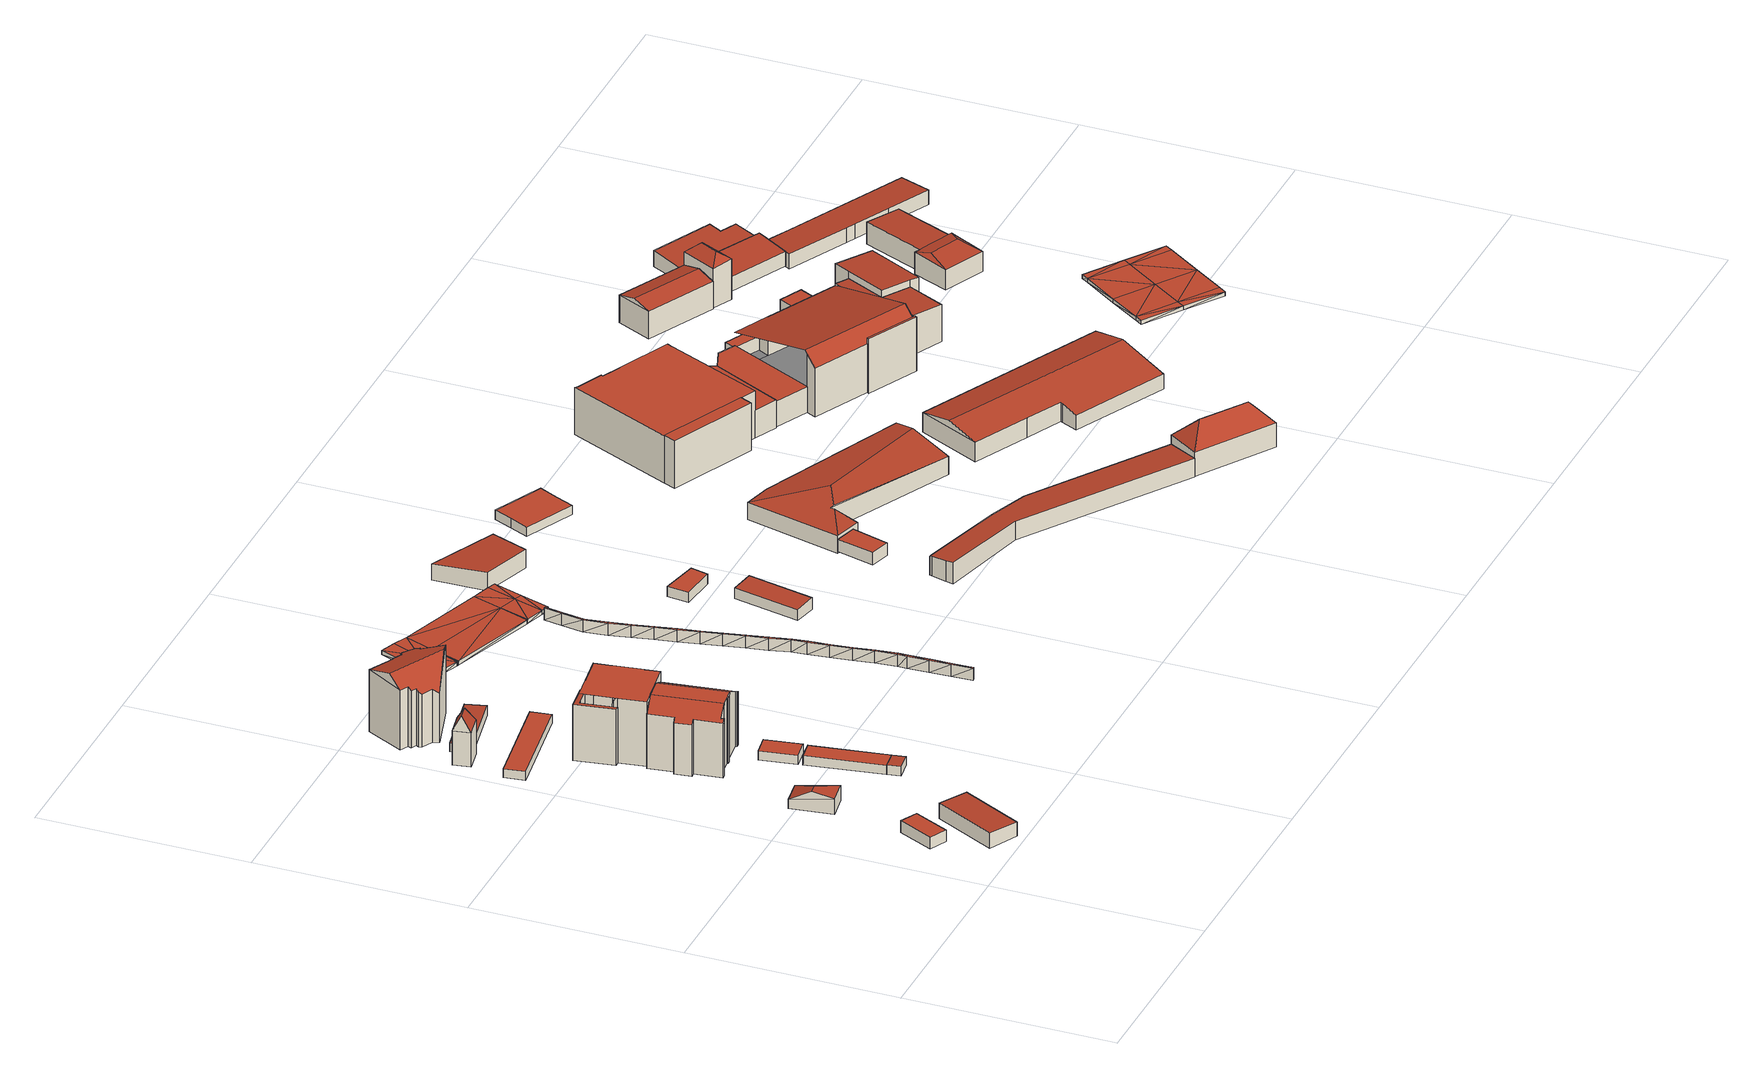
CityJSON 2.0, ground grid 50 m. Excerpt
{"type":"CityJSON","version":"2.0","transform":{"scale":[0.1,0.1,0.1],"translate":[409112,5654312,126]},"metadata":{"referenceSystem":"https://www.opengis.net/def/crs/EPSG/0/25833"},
"CityObjects":{
"building1":{"type":"Building","attributes":{"Dachtyp_tdc":"tdcPolyFlatRoof","Gemeindeschluessel":14612000,"Dachneigung":0,"QualitaetDacherkennung":81,"Geometrietyp2DReferenz":"3000","measuredHeight":2.86,"function":"31001_2000","roofType":"1000"},"geometry":[{"type":"Solid","lod":"2","boundaries":[[[[0,1,2,3]],[[1,4,5,2]],[[4,6,7,5]],[[6,0,3,7]],[[6,4,1,0]],[[3,2,5,7]]]],"semantics":{"surfaces":[{"type":"WallSurface"},{"type":"RoofSurface"},{"type":"GroundSurface"}],"values":[[0,0,0,0,1,2]]}}]},
"building2":{"type":"Building","attributes":{"Dachtyp_tdc":"tdcPolyFlatRoof","Gemeindeschluessel":14612000,"Dachneigung":2.95,"QualitaetDacherkennung":87,"Geometrietyp2DReferenz":"3000","measuredHeight":3.83,"function":"31001_2000","roofType":"2100"},"geometry":[{"type":"Solid","lod":"2","boundaries":[[[[8,9,10,11]],[[9,12,13,10]],[[12,14,15,13]],[[14,8,11,15]],[[14,12,9,8]],[[11,10,13,15]]]],"semantics":{"surfaces":[{"type":"WallSurface"},{"type":"RoofSurface"},{"type":"GroundSurface"}],"values":[[0,0,0,0,1,2]]}}]},
"building3":{"type":"Building","attributes":{"Dachtyp_tdc":"tdcHipAndGableRoof","Gemeindeschluessel":14612000,"Dachneigung":27.85,"QualitaetDacherkennung":5,"Geometrietyp2DReferenz":"3000","measuredHeight":5.01,"function":"31001_9998","roofType":"5000"},"geometry":[{"type":"Solid","lod":"2","boundaries":[[[[16,17,18,19]],[[17,20,21,18]],[[20,22,23,21]],[[22,16,19,23]],[[20,17,24]],[[16,22,25]],[[17,16,25,24]],[[22,20,24,25]],[[19,18,21,23]]]],"semantics":{"surfaces":[{"type":"WallSurface"},{"type":"RoofSurface"},{"type":"GroundSurface"}],"values":[[0,0,0,0,1,0,1,1,2]]}}]},
"building4":{"type":"Building","attributes":{"Dachtyp_tdc":"tdcPolyFlatRoof","Gemeindeschluessel":14612000,"Dachneigung":3.32,"QualitaetDacherkennung":66,"Geometrietyp2DReferenz":"3000","measuredHeight":2.38,"function":"31001_2463","roofType":"2100"},"geometry":[{"type":"Solid","lod":"2","boundaries":[[[[26,27,28,29]],[[27,30,31,28]],[[30,32,33,31]],[[32,26,29,33]],[[32,30,27,26]],[[29,28,31,33]]]],"semantics":{"surfaces":[{"type":"WallSurface"},{"type":"RoofSurface"},{"type":"GroundSurface"}],"values":[[0,0,0,0,1,2]]}}]},
"building5":{"type":"Building","attributes":{"Dachtyp_tdc":"tdcPolyFlatRoof","Gemeindeschluessel":14612000,"Dachneigung":0,"QualitaetDacherkennung":68,"Geometrietyp2DReferenz":"3000","measuredHeight":2.27,"function":"31001_9998","roofType":"1000"},"geometry":[{"type":"Solid","lod":"2","boundaries":[[[[34,35,36,37]],[[35,38,39,36]],[[38,40,41,39]],[[40,34,37,41]],[[40,38,35,34]],[[37,36,39,41]]]],"semantics":{"surfaces":[{"type":"WallSurface"},{"type":"RoofSurface"},{"type":"GroundSurface"}],"values":[[0,0,0,0,1,2]]}}]},
"building6":{"type":"Building","attributes":{"Dachtyp_tdc":"tdcPolyFlatRoof","Gemeindeschluessel":14612000,"Dachneigung":2.58,"QualitaetDacherkennung":91,"Geometrietyp2DReferenz":"3000","measuredHeight":2.35,"function":"31001_2463","roofType":"2100"},"geometry":[{"type":"Solid","lod":"2","boundaries":[[[[42,43,44,45]],[[43,32,33,44]],[[32,46,31,33]],[[46,42,45,31]],[[46,32,43,42]],[[45,44,33,31]]]],"semantics":{"surfaces":[{"type":"WallSurface"},{"type":"RoofSurface"},{"type":"GroundSurface"}],"values":[[0,0,0,0,1,2]]}}]},
"building7":{"type":"Building","attributes":{"Dachtyp_tdc":"tdcCutGableRoof","Gemeindeschluessel":14612000,"Dachneigung":28.69,"QualitaetDacherkennung":60,"Geometrietyp2DReferenz":"3000","measuredHeight":16.38,"function":"31001_9998","roofType":"9999"},"geometry":[{"type":"Solid","lod":"2","boundaries":[[[[47,48,49,50]],[[48,51,52,49]],[[51,53,54,52]],[[53,55,56,54]],[[57,58,59,60]],[[58,61,62,59]],[[61,63,64,62]],[[63,65,66,64]],[[65,67,68,66]],[[67,69,70,68]],[[69,71,72,70]],[[71,73,74,72]],[[73,75,76,74]],[[75,77,78,76]],[[77,79,80,78]],[[79,81,82,80]],[[81,83,84,82]],[[83,85,86,84]],[[85,87,88,86]],[[87,89,90,88]],[[89,91,92,90]],[[91,93,94,92]],[[93,47,50,94]],[[89,87,85,83,81,79,77,75,73]],[[71,69,67,65,63,61,58,57,55,53,51]],[[73,71,51,48,47,93,91,89]],[[50,49,52,54,56,60,59,62,64,66,68,70,72,74,76,78,80,82,84,86,88,90,92,94]],[[55,57,60,56]]]],"semantics":{"surfaces":[{"type":"WallSurface"},{"type":"RoofSurface"},{"type":"GroundSurface"}],"values":[[0,0,0,0,0,0,0,0,0,0,0,0,0,0,0,0,0,0,0,0,0,0,0,1,1,1,2,0]]}}]},
"building8":{"type":"Building","attributes":{"Gemeindeschluessel":14612000,"Geometrietyp2DReferenz":"3000","function":"31001_9998","roofType":"9999"},"children":["building8-1","building8-2","building8-3"]},
"building8-1":{"type":"BuildingPart","attributes":{"Dachtyp_tdc":"tdcPolyFlatRoof","Dachneigung":0,"QualitaetDacherkennung":58,"Geometrietyp2DReferenz":"3000","measuredHeight":16.21,"roofType":"1000"},"parents":["building8"],"geometry":[{"type":"MultiSurface","lod":"2","boundaries":[[[95,96,97,98,99]],[[96,100,101,97]],[[100,102,101]],[[103,104,105,106,107]],[[104,108,109,105]],[[108,110,111,109]],[[110,112,113,114,111]],[[110,108,104,103,100,96,95,115,112]],[[114,116,98,97,101,117,106,105,109,111]]],"semantics":{"surfaces":[{"type":"WallSurface"},{"type":"RoofSurface"},{"type":"GroundSurface"}],"values":[0,0,0,0,0,0,0,1,2]}}]},
"building8-2":{"type":"BuildingPart","attributes":{"Dachtyp_tdc":"tdcGableRoof","Dachneigung":50.39,"QualitaetDacherkennung":6,"Geometrietyp2DReferenz":"3000","measuredHeight":11.84,"roofType":"3100"},"parents":["building8"],"geometry":[{"type":"MultiSurface","lod":"2","boundaries":[[[118,119,120,121]],[[119,122,123,120]],[[122,107,106,123]],[[102,118,121,101]],[[124,107,122,119]],[[119,118,102,124]],[[121,120,123,106,117,101]]],"semantics":{"surfaces":[{"type":"WallSurface"},{"type":"RoofSurface"},{"type":"GroundSurface"}],"values":[0,0,0,0,1,1,2]}}]},
"building8-3":{"type":"BuildingPart","attributes":{"Dachtyp_tdc":"tdcPolyFlatRoof","Dachneigung":3.48,"QualitaetDacherkennung":37,"Geometrietyp2DReferenz":"3000","measuredHeight":14,"roofType":"2100"},"parents":["building8"],"geometry":[{"type":"MultiSurface","lod":"2","boundaries":[[[113,125,126,114]],[[125,127,128,126]],[[127,129,130,128]],[[129,99,98,130]],[[131,99,129,127,125,113]],[[114,126,128,130,98,116]]],"semantics":{"surfaces":[{"type":"WallSurface"},{"type":"RoofSurface"},{"type":"GroundSurface"}],"values":[0,0,0,0,1,2]}}]},
"building9":{"type":"Building","attributes":{"Gemeindeschluessel":14612000,"Geometrietyp2DReferenz":"3000","function":"31001_9998","roofType":"9999"},"children":["building9-1","building9-2"]},
"building9-1":{"type":"BuildingPart","attributes":{"Dachtyp_tdc":"tdcPolyFlatRoof","Dachneigung":2.7,"QualitaetDacherkennung":60,"Geometrietyp2DReferenz":"3000","measuredHeight":2.4,"roofType":"2100"},"parents":["building9"],"geometry":[{"type":"MultiSurface","lod":"2","boundaries":[[[132,133,134,135]],[[133,136,137,134]],[[136,138,139,137]],[[138,140,141,139]],[[138,136,133,132,140]],[[141,135,134,137,139]]],"semantics":{"surfaces":[{"type":"WallSurface"},{"type":"RoofSurface"},{"type":"GroundSurface"}],"values":[0,0,0,0,1,2]}}]},
"building9-2":{"type":"BuildingPart","attributes":{"Dachtyp_tdc":"tdcFreeFormRoof","Dachneigung":62.27,"QualitaetDacherkennung":7,"Geometrietyp2DReferenz":"3000","measuredHeight":12.54,"roofType":"5000"},"parents":["building9"],"geometry":[{"type":"MultiSurface","lod":"2","boundaries":[[[142,143,132,135,144]],[[145,146,147,148]],[[146,142,144,147]],[[149,150,151,141,140]],[[150,145,148,151]],[[143,152,146,153,154]],[[153,145,150,154]],[[154,150,149,143]],[[142,152,143]],[[146,152,142]],[[145,153,146]],[[148,147,144,135,141,151]]],"semantics":{"surfaces":[{"type":"WallSurface"},{"type":"RoofSurface"},{"type":"GroundSurface"}],"values":[0,0,0,0,0,1,1,1,0,0,0,2]}}]},
"building10":{"type":"Building","attributes":{"Dachtyp_tdc":"tdcPolyFlatRoof","Gemeindeschluessel":14612000,"Dachneigung":0,"QualitaetDacherkennung":88,"Geometrietyp2DReferenz":"3000","measuredHeight":2.25,"function":"31001_2463","roofType":"1000"},"geometry":[{"type":"Solid","lod":"2","boundaries":[[[[155,156,157,158]],[[156,159,160,157]],[[159,161,162,160]],[[161,155,158,162]],[[161,159,156,155]],[[158,157,160,162]]]],"semantics":{"surfaces":[{"type":"WallSurface"},{"type":"RoofSurface"},{"type":"GroundSurface"}],"values":[[0,0,0,0,1,2]]}}]},
"building11":{"type":"Building","attributes":{"Dachtyp_tdc":"tdcFreeFormRoof","Gemeindeschluessel":14612000,"Dachneigung":17.16,"QualitaetDacherkennung":25,"Geometrietyp2DReferenz":"3000","measuredHeight":17.63,"function":"31001_9998","roofType":"5000"},"geometry":[{"type":"Solid","lod":"2","boundaries":[[[[163,164,165,166]],[[164,167,168,165]],[[167,169,170,168]],[[169,171,172,170]],[[171,173,174,172]],[[173,175,176,174]],[[175,177,178,176]],[[177,179,180,178]],[[179,181,182,180]],[[181,183,184,182]],[[183,185,186,184]],[[185,187,188,186]],[[187,189,190,188]],[[189,191,192,190]],[[191,193,194,192]],[[193,195,196,194]],[[195,197,198,196]],[[197,163,166,198]],[[185,183,181,179,177,175,173,171,169,199,200,187]],[[191,189,200,199,167,164,163,197,195,193]],[[189,187,200]],[[169,167,199]],[[166,165,168,170,172,174,176,178,180,182,184,186,188,190,192,194,196,198]]]],"semantics":{"surfaces":[{"type":"WallSurface"},{"type":"RoofSurface"},{"type":"GroundSurface"}],"values":[[0,0,0,0,0,0,0,0,0,0,0,0,0,0,0,0,0,0,1,1,0,0,2]]}}]},
"building12":{"type":"Building","attributes":{"Art":1000,"Stand_DGM":"2016","Stand_Basis-DLM":"2021","Gemeindeschluessel":"14612000","ObjektHoehe":3,"Stand_Laserscan":"2016","BodenHoehe":0,"Stand_3D-Stadtmodell":"2023","Geometrietyp2DReferenz":2000,"AbsoluteHoehe":0,"measuredHeight":3,"function":"51009_1700","roofType":"9999"},"geometry":[{"type":"MultiSurface","lod":"2","boundaries":[[[201,202,203]],[[204,202,201]],[[205,204,201]],[[206,204,205]],[[207,206,205]],[[208,206,207]],[[208,207,209]],[[210,208,209]],[[211,210,209]],[[212,210,211]],[[213,212,211]],[[214,212,213]],[[215,214,213]],[[216,214,215]],[[217,216,215]],[[218,216,217]],[[218,217,219]],[[220,218,219]],[[221,222,219]],[[223,222,221]],[[224,223,221]],[[225,223,224]],[[226,225,224]],[[227,225,226]],[[228,227,226]],[[229,227,228]],[[230,229,228]],[[231,229,230]],[[232,231,230]],[[233,231,232]],[[234,233,232]],[[235,233,234]],[[236,235,234]],[[237,235,236]],[[238,237,236]],[[239,237,238]],[[240,239,241]],[[242,239,240]],[[243,242,240]],[[244,242,243]],[[245,246,201]],[[245,201,203]],[[246,247,205]],[[246,205,201]],[[247,248,207]],[[247,207,205]],[[248,249,209]],[[248,209,207]],[[249,250,211]],[[249,211,209]],[[250,251,213]],[[250,213,211]],[[251,252,215]],[[251,215,213]],[[252,253,217]],[[252,217,215]],[[253,254,219]],[[253,219,217]],[[254,255,221]],[[254,221,219]],[[255,256,224]],[[255,224,221]],[[256,257,226]],[[256,226,224]],[[257,258,228]],[[257,228,226]],[[258,259,230]],[[258,230,228]],[[259,260,232]],[[259,232,230]],[[260,261,234]],[[260,234,232]],[[261,262,236]],[[261,236,234]],[[262,263,238]],[[262,238,236]],[[264,265,240]],[[264,240,241]],[[265,266,243]],[[202,204,267]],[[202,267,268]],[[204,206,269]],[[204,269,267]],[[206,208,270]],[[206,270,269]],[[208,210,271]],[[208,271,270]],[[210,212,272]],[[210,272,271]],[[212,214,273]],[[212,273,272]],[[214,216,274]],[[214,274,273]],[[216,218,275]],[[216,275,274]],[[218,220,276]],[[218,276,275]],[[222,223,277]],[[222,277,278]],[[223,225,279]],[[223,279,277]],[[225,227,280]],[[225,280,279]],[[227,229,281]],[[227,281,280]],[[229,231,282]],[[229,282,281]],[[231,233,283]],[[231,283,282]],[[233,235,284]],[[233,284,283]],[[235,237,285]],[[235,285,284]],[[265,243,240]],[[237,286,285]],[[239,242,287]],[[239,287,286]],[[242,244,288]],[[242,288,287]],[[268,245,203]],[[268,203,202]],[[266,288,244]],[[266,244,243]],[[237,239,286]],[[245,268,246]],[[246,268,267]],[[246,267,247]],[[247,267,269]],[[247,269,248]],[[248,269,270]],[[248,270,249]],[[249,270,271]],[[271,250,249]],[[250,271,272]],[[250,272,251]],[[251,272,273]],[[251,273,252]],[[252,273,274]],[[252,274,253]],[[253,274,275]],[[253,275,254]],[[254,275,276]],[[278,255,254]],[[255,278,277]],[[255,277,256]],[[256,277,279]],[[256,279,257]],[[257,279,280]],[[257,280,258]],[[258,280,281]],[[258,281,259]],[[259,281,282]],[[259,282,260]],[[260,282,283]],[[260,283,261]],[[261,283,284]],[[261,284,262]],[[262,284,285]],[[262,285,263]],[[265,287,266]],[[263,285,286]],[[264,286,265]],[[265,286,287]],[[266,287,288]]],"semantics":{"surfaces":[{"type":"RoofSurface"},{"type":"WallSurface"},{"type":"GroundSurface"}],"values":[0,0,0,0,0,0,0,0,0,0,0,0,0,0,0,0,0,0,0,0,0,0,0,0,0,0,0,0,0,0,0,0,0,0,0,0,0,0,0,0,1,1,1,1,1,1,1,1,1,1,1,1,1,1,1,1,1,1,1,1,1,1,1,1,1,1,1,1,1,1,1,1,1,1,1,1,1,1,1,1,1,1,1,1,1,1,1,1,1,1,1,1,1,1,1,1,1,1,1,1,1,1,1,1,1,1,1,1,1,1,1,1,1,1,1,1,1,1,1,1,1,1,1,1,2,2,2,2,2,2,2,2,2,2,2,2,2,2,2,2,2,2,2,2,2,2,2,2,2,2,2,2,2,2,2,2,2,2,2,2,2,2,2,2]}}]},
"building13":{"type":"Building","attributes":{"Stand_DGM":"2016","Stand_Basis-DLM":"2021","Gemeindeschluessel":"14612000","ObjektHoehe":1,"Stand_Laserscan":"2016","BodenHoehe":127.21,"Stand_3D-Stadtmodell":"2023","Geometrietyp2DReferenz":2000,"AbsoluteHoehe":128.21,"measuredHeight":1,"function":"53001_1800","roofType":"9999"},"geometry":[{"type":"MultiSurface","lod":"2","boundaries":[[[289,290,291]],[[291,290,292]],[[293,294,295]],[[293,295,289]],[[289,295,290]],[[296,297,298]],[[298,297,293]],[[293,297,294]],[[299,300,301]],[[301,300,298]],[[298,300,296]],[[302,299,303]],[[303,299,301]],[[304,289,305]],[[305,289,291]],[[306,293,289]],[[306,289,304]],[[298,293,307]],[[307,293,306]],[[301,298,307]],[[301,307,308]],[[303,301,309]],[[309,301,308]],[[291,292,310]],[[291,310,311]],[[292,290,312]],[[292,312,310]],[[290,295,313]],[[290,313,312]],[[295,294,314]],[[295,314,313]],[[294,297,315]],[[294,315,314]],[[297,296,316]],[[297,316,315]],[[296,300,317]],[[296,317,316]],[[300,299,318]],[[300,318,317]],[[299,302,319]],[[299,319,318]],[[302,303,320]],[[302,320,319]],[[303,309,321]],[[303,321,320]],[[309,308,322]],[[309,322,321]],[[308,307,323]],[[308,323,322]],[[307,306,324]],[[307,324,323]],[[304,305,325]],[[306,326,324]],[[304,325,326]],[[305,291,311]],[[305,311,325]],[[306,304,326]],[[321,327,320]],[[322,327,321]],[[322,323,327]],[[311,312,328]],[[310,312,311]],[[313,314,329]],[[328,313,329]],[[312,313,328]],[[330,315,316]],[[329,315,330]],[[314,315,329]],[[327,317,318]],[[330,317,327]],[[316,317,330]],[[320,318,319]],[[327,318,320]],[[325,328,326]],[[311,328,325]],[[328,329,324]],[[326,328,324]],[[323,329,330]],[[324,329,323]],[[323,330,327]]],"semantics":{"surfaces":[{"type":"RoofSurface"},{"type":"WallSurface"},{"type":"GroundSurface"}],"values":[0,0,0,0,0,0,0,0,0,0,0,0,0,0,0,0,0,0,0,0,0,0,0,1,1,1,1,1,1,1,1,1,1,1,1,1,1,1,1,1,1,1,1,1,1,1,1,1,1,1,1,1,1,1,1,1,1,2,2,2,2,2,2,2,2,2,2,2,2,2,2,2,2,2,2,2,2,2,2,2]}}]},
"building14":{"type":"Building","attributes":{"Dachtyp_tdc":"tdcPolyFlatRoof","Gemeindeschluessel":14612000,"Dachneigung":3.15,"QualitaetDacherkennung":74,"Geometrietyp2DReferenz":"3000","measuredHeight":2.94,"function":"31001_2000","roofType":"2100"},"geometry":[{"type":"Solid","lod":"2","boundaries":[[[[331,332,333,334]],[[332,335,336,333]],[[335,337,338,336]],[[337,331,334,338]],[[337,335,332,331]],[[334,333,336,338]]]],"semantics":{"surfaces":[{"type":"WallSurface"},{"type":"RoofSurface"},{"type":"GroundSurface"}],"values":[[0,0,0,0,1,2]]}}]},
"building15":{"type":"Building","attributes":{"Dachtyp_tdc":"tdcPolyFlatRoof","Gemeindeschluessel":14612000,"Dachneigung":0,"QualitaetDacherkennung":60,"Geometrietyp2DReferenz":"3000","measuredHeight":2.51,"function":"31001_2000","roofType":"1000"},"geometry":[{"type":"Solid","lod":"2","boundaries":[[[[339,340,341,342]],[[340,343,344,341]],[[343,345,346,344]],[[345,339,342,346]],[[345,343,340,339]],[[342,341,344,346]]]],"semantics":{"surfaces":[{"type":"WallSurface"},{"type":"RoofSurface"},{"type":"GroundSurface"}],"values":[[0,0,0,0,1,2]]}}]},
"building16":{"type":"Building","attributes":{"Dachtyp_tdc":"tdcPolyFlatRoof","Gemeindeschluessel":14612000,"Dachneigung":3.34,"QualitaetDacherkennung":85,"Geometrietyp2DReferenz":"3000","measuredHeight":4.62,"function":"31001_2000","roofType":"2100"},"geometry":[{"type":"Solid","lod":"2","boundaries":[[[[347,348,349,350]],[[348,351,352,349]],[[351,353,354,352]],[[353,347,350,354]],[[353,351,348,347]],[[350,349,352,354]]]],"semantics":{"surfaces":[{"type":"WallSurface"},{"type":"RoofSurface"},{"type":"GroundSurface"}],"values":[[0,0,0,0,1,2]]}}]},
"building17":{"type":"Building","attributes":{"Dachtyp_tdc":"tdcPolyFlatRoof","Gemeindeschluessel":14612000,"Dachneigung":0,"QualitaetDacherkennung":68,"Geometrietyp2DReferenz":"3000","measuredHeight":3.04,"function":"31001_2000","roofType":"1000"},"geometry":[{"type":"Solid","lod":"2","boundaries":[[[[355,356,357,358]],[[356,359,360,357]],[[359,361,362,360]],[[361,355,358,362]],[[361,359,356,355]],[[358,357,360,362]]]],"semantics":{"surfaces":[{"type":"WallSurface"},{"type":"RoofSurface"},{"type":"GroundSurface"}],"values":[[0,0,0,0,1,2]]}}]},
"building18":{"type":"Building","attributes":{"Dachtyp_tdc":"tdcPolyFlatRoof","Gemeindeschluessel":14612000,"Dachneigung":0,"QualitaetDacherkennung":85,"Geometrietyp2DReferenz":"3000","measuredHeight":2.25,"function":"31001_2000","roofType":"1000"},"geometry":[{"type":"Solid","lod":"2","boundaries":[[[[363,364,365,366]],[[364,367,368,365]],[[367,369,370,368]],[[369,371,372,370]],[[371,373,374,372]],[[373,363,366,374]],[[373,371,369,367,364,363]],[[366,365,368,370,372,374]]]],"semantics":{"surfaces":[{"type":"WallSurface"},{"type":"RoofSurface"},{"type":"GroundSurface"}],"values":[[0,0,0,0,0,0,1,2]]}}]},
"building19":{"type":"Building","attributes":{"Dachtyp_tdc":"tdcPolyFlatRoof","Gemeindeschluessel":14612000,"Dachneigung":5.27,"QualitaetDacherkennung":59,"Geometrietyp2DReferenz":"3000","measuredHeight":5.25,"function":"31001_2000","roofType":"2100"},"geometry":[{"type":"Solid","lod":"2","boundaries":[[[[375,376,377,378]],[[376,379,380,377]],[[379,381,382,380]],[[381,383,384,382]],[[383,385,386,384]],[[385,387,388,386]],[[387,389,390,388]],[[389,391,392,390]],[[391,393,394,392]],[[393,375,378,394]],[[393,391,389,387,385,383,381,379,376,375]],[[378,377,380,382,384,386,388,390,392,394]]]],"semantics":{"surfaces":[{"type":"WallSurface"},{"type":"RoofSurface"},{"type":"GroundSurface"}],"values":[[0,0,0,0,0,0,0,0,0,0,1,2]]}}]},
"building20":{"type":"Building","attributes":{"Dachtyp_tdc":"tdcFreeFormRoof","Gemeindeschluessel":14612000,"Dachneigung":10.14,"QualitaetDacherkennung":39,"Geometrietyp2DReferenz":"3000","measuredHeight":6.51,"function":"31001_2000","roofType":"5000"},"geometry":[{"type":"Solid","lod":"2","boundaries":[[[[395,396,397,398]],[[396,399,400,397]],[[399,401,402,400]],[[401,403,404,402]],[[403,405,406,404]],[[405,407,408,406]],[[407,395,398,408]],[[409,399,410,411,405,403]],[[401,409,403]],[[396,412,411,410]],[[411,412,395,407,405]],[[401,399,409]],[[396,395,412]],[[399,396,410]],[[398,397,400,402,404,406,408]]]],"semantics":{"surfaces":[{"type":"WallSurface"},{"type":"RoofSurface"},{"type":"GroundSurface"}],"values":[[0,0,0,0,0,0,0,1,1,1,1,0,0,0,2]]}}]},
"building21":{"type":"Building","attributes":{"Gemeindeschluessel":14612000,"Geometrietyp2DReferenz":"3000","function":"31001_2000","roofType":"9999"},"children":["building21-1","building21-2","building21-3","building21-4"]},
"building21-1":{"type":"BuildingPart","attributes":{"Dachtyp_tdc":"tdcPolyFlatRoof","Dachneigung":0,"QualitaetDacherkennung":90,"Geometrietyp2DReferenz":"3000","measuredHeight":6.88,"roofType":"1000"},"parents":["building21"],"geometry":[{"type":"MultiSurface","lod":"2","boundaries":[[[413,414,415,416]],[[414,417,418,415]],[[417,419,420,418]],[[419,417,414,413]],[[416,415,418,420]]],"semantics":{"surfaces":[{"type":"WallSurface"},{"type":"RoofSurface"},{"type":"GroundSurface"}],"values":[0,0,0,1,2]}}]},
"building21-2":{"type":"BuildingPart","attributes":{"Dachtyp_tdc":"tdcPolyFlatRoof","Dachneigung":0,"QualitaetDacherkennung":73,"Geometrietyp2DReferenz":"3000","measuredHeight":11.82,"roofType":"1000"},"parents":["building21"],"geometry":[{"type":"MultiSurface","lod":"2","boundaries":[[[421,422,413,416,423,424]],[[425,426,427,420,419]],[[428,429,430,431]],[[429,432,433,430]],[[432,434,435,433]],[[436,437,438,439,440]],[[434,436,440,435]],[[437,436,434,432,429,428,426,425,422,421]],[[423,416,420,427,431,430,433,435,440,439]]],"semantics":{"surfaces":[{"type":"WallSurface"},{"type":"RoofSurface"},{"type":"GroundSurface"}],"values":[0,0,0,0,0,0,0,1,2]}}]},
"building21-3":{"type":"BuildingPart","attributes":{"Dachtyp_tdc":"tdcPolyFlatRoof","Dachneigung":0,"QualitaetDacherkennung":0,"Geometrietyp2DReferenz":"3000","measuredHeight":3.27,"roofType":"9999"},"parents":["building21"],"geometry":[{"type":"MultiSurface","lod":"2","boundaries":[[[424,441,442,443,438]],[[438,443,444,439]],[[443,442,445,444]],[[442,441,446,445]],[[441,424,423,446]],[[439,444,445,446,423]],[[439,423,424,438]]],"semantics":{"surfaces":[{"type":"RoofSurface"},{"type":"WallSurface"},{"type":"GroundSurface"},{"type":"ClosureSurface","isClosure":"1","QuelleClosure":"LoD1Solid"}],"values":[0,1,1,1,1,2,3]}}]},
"building21-4":{"type":"BuildingPart","attributes":{"Dachtyp_tdc":"tdcPolyFlatRoof","Dachneigung":0,"QualitaetDacherkennung":58,"Geometrietyp2DReferenz":"3000","measuredHeight":11.88,"roofType":"1000"},"parents":["building21"],"geometry":[{"type":"MultiSurface","lod":"2","boundaries":[[[447,448,449,427,426]],[[448,450,451,449]],[[450,452,428,431,451]],[[452,450,448,447]],[[427,449,451,431]]],"semantics":{"surfaces":[{"type":"WallSurface"},{"type":"RoofSurface"},{"type":"GroundSurface"}],"values":[0,0,0,1,2]}}]},
"building22":{"type":"Building","attributes":{"Dachtyp_tdc":"tdcFreeFormRoof","Gemeindeschluessel":14612000,"Dachneigung":46.29,"QualitaetDacherkennung":3,"Geometrietyp2DReferenz":"3000","measuredHeight":10.58,"function":"31001_2000","roofType":"5000"},"geometry":[{"type":"Solid","lod":"2","boundaries":[[[[453,454,455,456]],[[454,457,458,455]],[[457,459,460,458]],[[459,453,456,460]],[[461,459,457]],[[462,461,457,454]],[[462,454,453]],[[461,462,453,459]],[[456,455,458,460]]]],"semantics":{"surfaces":[{"type":"WallSurface"},{"type":"RoofSurface"},{"type":"GroundSurface"}],"values":[[0,0,0,0,1,1,1,1,2]]}}]},
"building23":{"type":"Building","attributes":{"Dachtyp_tdc":"tdcFreeFormRoof","Gemeindeschluessel":14612000,"Dachneigung":12.42,"QualitaetDacherkennung":89,"Geometrietyp2DReferenz":"3000","measuredHeight":6.61,"function":"31001_2000","roofType":"5000"},"geometry":[{"type":"Solid","lod":"2","boundaries":[[[[463,464,465,466]],[[464,467,468,465]],[[467,469,470,468]],[[469,471,472,470]],[[471,473,474,472]],[[473,475,476,474]],[[475,477,478,476]],[[477,463,466,478]],[[479,471,469,480]],[[463,477,475,473,479,480,467,464]],[[469,467,480]],[[473,471,479]],[[466,465,468,470,472,474,476,478]]]],"semantics":{"surfaces":[{"type":"WallSurface"},{"type":"RoofSurface"},{"type":"GroundSurface"}],"values":[[0,0,0,0,0,0,0,0,1,1,0,0,2]]}}]},
"building24":{"type":"Building","attributes":{"Gemeindeschluessel":14612000,"Geometrietyp2DReferenz":"3000","function":"31001_2000","roofType":"9999"},"children":["building24-1","building24-2","building24-3","building24-4","building24-5","building24-6"]},
"building24-1":{"type":"BuildingPart","attributes":{"Dachtyp_tdc":"tdcGableRoof","Dachneigung":14.07,"QualitaetDacherkennung":12,"Geometrietyp2DReferenz":"3000","measuredHeight":15.3,"roofType":"3100"},"parents":["building24"],"geometry":[{"type":"MultiSurface","lod":"2","boundaries":[[[481,482,483,484,485]],[[486,487,488]],[[486,489,490,487]],[[491,492,493,494,495]],[[492,496,497,493]],[[498,481,485,499]],[[492,491,500,489,486,501,502]],[[502,482,481,498,496,492]],[[485,484,503,504,487,490,494,493,497,499]]],"semantics":{"surfaces":[{"type":"WallSurface"},{"type":"RoofSurface"},{"type":"GroundSurface"}],"values":[0,0,0,0,0,0,1,1,2]}}]},
"building24-2":{"type":"BuildingPart","attributes":{"Dachtyp_tdc":"tdcPolyFlatRoof","Dachneigung":0,"QualitaetDacherkennung":25,"Geometrietyp2DReferenz":"3000","measuredHeight":13.63,"roofType":"1000"},"parents":["building24"],"geometry":[{"type":"MultiSurface","lod":"2","boundaries":[[[505,506,507,497,496]],[[506,508,509,507]],[[508,510,498,499,509]],[[510,508,506,505]],[[497,507,509,499]]],"semantics":{"surfaces":[{"type":"WallSurface"},{"type":"RoofSurface"},{"type":"GroundSurface"}],"values":[0,0,0,1,2]}}]},
"building24-3":{"type":"BuildingPart","attributes":{"Dachtyp_tdc":"tdcPolyFlatRoof","Dachneigung":0,"QualitaetDacherkennung":64,"Geometrietyp2DReferenz":"3000","measuredHeight":5.94,"roofType":"1000"},"parents":["building24"],"geometry":[{"type":"MultiSurface","lod":"2","boundaries":[[[511,512,513,514]],[[512,515,516,513]],[[515,488,487,516]],[[488,515,512,511,517]],[[514,513,516,487,504]]],"semantics":{"surfaces":[{"type":"WallSurface"},{"type":"RoofSurface"},{"type":"GroundSurface"}],"values":[0,0,0,1,2]}}]},
"building24-4":{"type":"BuildingPart","attributes":{"Dachtyp_tdc":"tdcPolyFlatRoof","Dachneigung":0,"QualitaetDacherkennung":76,"Geometrietyp2DReferenz":"3000","measuredHeight":6.44,"roofType":"1000"},"parents":["building24"],"geometry":[{"type":"MultiSurface","lod":"2","boundaries":[[[518,519,520,521]],[[519,522,523,520]],[[522,524,514,523]],[[524,511,514]],[[483,518,521,484]],[[483,525,526,524,522,519,518]],[[521,520,523,514,504,503,484]]],"semantics":{"surfaces":[{"type":"WallSurface"},{"type":"RoofSurface"},{"type":"GroundSurface"}],"values":[0,0,0,0,0,1,2]}}]},
"building24-5":{"type":"BuildingPart","attributes":{"Dachtyp_tdc":"tdcPolyFlatRoof","Dachneigung":4.02,"QualitaetDacherkennung":64,"Geometrietyp2DReferenz":"3000","measuredHeight":10.21,"roofType":"2100"},"parents":["building24"],"geometry":[{"type":"MultiSurface","lod":"2","boundaries":[[[495,494,527,528]],[[529,530,531,490,489]],[[530,532,533,531]],[[530,529,500,495,528,532]],[[533,527,494,490,531]]],"semantics":{"surfaces":[{"type":"WallSurface"},{"type":"RoofSurface"},{"type":"GroundSurface"}],"values":[0,0,0,1,2]}}]},
"building24-6":{"type":"BuildingPart","attributes":{"Dachtyp_tdc":"tdcPolyFlatRoof","Dachneigung":4.99,"QualitaetDacherkennung":78,"Geometrietyp2DReferenz":"3000","measuredHeight":9.92,"roofType":"2100"},"parents":["building24"],"geometry":[{"type":"MultiSurface","lod":"2","boundaries":[[[532,534,535,533]],[[534,536,537,535]],[[536,528,527,537]],[[528,536,534,532]],[[533,535,537,527]]],"semantics":{"surfaces":[{"type":"WallSurface"},{"type":"RoofSurface"},{"type":"GroundSurface"}],"values":[0,0,0,1,2]}}]},
"building25":{"type":"Building","attributes":{"Dachtyp_tdc":"tdcPolyFlatRoof","Gemeindeschluessel":14612000,"Dachneigung":0,"QualitaetDacherkennung":76,"Geometrietyp2DReferenz":"3000","measuredHeight":5.41,"function":"31001_2000","roofType":"1000"},"geometry":[{"type":"Solid","lod":"2","boundaries":[[[[488,515,538,539]],[[515,540,541,538]],[[540,542,543,541]],[[542,544,545,543]],[[544,546,547,545]],[[546,548,549,547]],[[548,550,551,549]],[[550,552,553,551]],[[552,488,539,553]],[[552,550,548,546,544,542,540,515,488]],[[539,538,541,543,545,547,549,551,553]]]],"semantics":{"surfaces":[{"type":"WallSurface"},{"type":"RoofSurface"},{"type":"GroundSurface"}],"values":[[0,0,0,0,0,0,0,0,0,1,2]]}}]},
"building26":{"type":"Building","attributes":{"Dachtyp_tdc":"tdcGableRoof","Gemeindeschluessel":14612000,"Dachneigung":14.11,"QualitaetDacherkennung":89,"Geometrietyp2DReferenz":"3000","measuredHeight":8.07,"function":"31001_9998","roofType":"3100"},"geometry":[{"type":"Solid","lod":"2","boundaries":[[[[554,555,556,557]],[[555,558,559,556]],[[558,560,561,559]],[[560,554,557,561]],[[558,555,562]],[[554,560,563]],[[555,554,563,562]],[[560,558,562,563]],[[557,556,559,561]]]],"semantics":{"surfaces":[{"type":"WallSurface"},{"type":"RoofSurface"},{"type":"GroundSurface"}],"values":[[0,0,0,0,0,0,1,1,2]]}}]},
"building27":{"type":"Building","attributes":{"Dachtyp_tdc":"tdcPolyFlatRoof","Gemeindeschluessel":14612000,"Dachneigung":5.44,"QualitaetDacherkennung":87,"Geometrietyp2DReferenz":"3000","measuredHeight":11.25,"function":"31001_2000","roofType":"2100"},"geometry":[{"type":"Solid","lod":"2","boundaries":[[[[564,565,566,567]],[[565,568,569,566]],[[568,570,571,569]],[[570,572,573,571]],[[572,574,575,573]],[[574,564,567,575]],[[574,572,570,568,565,564]],[[567,566,569,571,573,575]]]],"semantics":{"surfaces":[{"type":"WallSurface"},{"type":"RoofSurface"},{"type":"GroundSurface"}],"values":[[0,0,0,0,0,0,1,2]]}}]},
"building28":{"type":"Building","attributes":{"Gemeindeschluessel":14612000,"Dachtyp_tdc":"tdcFreeFormRoof","Dachneigung":37.09,"QualitaetDacherkennung":81,"Geometrietyp2DReferenz":"3000","measuredHeight":11.97,"function":"31001_9998","roofType":"5000"},"geometry":[{"type":"Solid","lod":"2","boundaries":[[[[576,577,578,579]],[[577,580,581,578]],[[580,582,583,581]],[[582,584,585,583]],[[584,576,579,585]],[[580,577,586]],[[584,587,576]],[[587,586,577,576]],[[582,580,586,587,584]],[[579,578,581,583,585]]]],"semantics":{"surfaces":[{"type":"WallSurface"},{"type":"RoofSurface"},{"type":"GroundSurface"}],"values":[[0,0,0,0,0,1,1,1,1,2]]}}]},
"building29":{"type":"Building","attributes":{"Stand_DGM":"2016","Stand_Basis-DLM":"2021","Gemeindeschluessel":"14612000","ObjektHoehe":1,"Stand_Laserscan":"2016","BodenHoehe":129.19,"Stand_3D-Stadtmodell":"2023","Geometrietyp2DReferenz":2000,"AbsoluteHoehe":130.19,"measuredHeight":1,"function":"53001_1800","roofType":"9999"},"geometry":[{"type":"MultiSurface","lod":"2","boundaries":[[[588,589,590]],[[590,589,591]],[[590,591,592]],[[590,592,593]],[[593,592,594]],[[594,592,595]],[[594,595,596]],[[594,596,597]],[[589,598,591]],[[591,598,599]],[[591,599,600]],[[591,600,592]],[[592,600,595]],[[595,600,601]],[[595,601,602]],[[595,602,596]],[[589,588,603]],[[589,603,604]],[[588,590,605]],[[588,605,603]],[[590,593,606]],[[590,606,605]],[[593,594,607]],[[593,607,606]],[[594,597,608]],[[594,608,607]],[[597,596,609]],[[597,609,608]],[[596,602,610]],[[596,610,609]],[[602,601,611]],[[602,611,610]],[[601,600,612]],[[601,612,611]],[[600,599,613]],[[600,613,612]],[[599,598,614]],[[599,614,613]],[[598,589,604]],[[598,604,614]],[[611,612,615]],[[610,611,615]],[[609,610,615]],[[605,604,603]],[[616,604,605]],[[617,616,605]],[[606,617,605]],[[607,617,606]],[[615,617,607]],[[609,615,607]],[[608,609,607]],[[616,614,604]],[[613,614,616]],[[612,613,616]],[[617,612,616]],[[615,612,617]]],"semantics":{"surfaces":[{"type":"RoofSurface"},{"type":"WallSurface"},{"type":"GroundSurface"}],"values":[0,0,0,0,0,0,0,0,0,0,0,0,0,0,0,0,1,1,1,1,1,1,1,1,1,1,1,1,1,1,1,1,1,1,1,1,1,1,1,1,2,2,2,2,2,2,2,2,2,2,2,2,2,2,2,2]}}]},
"building30":{"type":"Building","attributes":{"Gemeindeschluessel":14612000,"Dachtyp_tdc":"tdcPolyFlatRoof","Dachneigung":5.3,"QualitaetDacherkennung":85,"Geometrietyp2DReferenz":"3000","measuredHeight":4.53,"function":"31001_2000","roofType":"2100"},"geometry":[{"type":"Solid","lod":"2","boundaries":[[[[618,619,620,621]],[[619,622,623,620]],[[622,624,625,623]],[[624,626,627,625]],[[626,628,629,627]],[[628,618,621,629]],[[628,626,624,622,619,618]],[[621,620,623,625,627,629]]]],"semantics":{"surfaces":[{"type":"WallSurface"},{"type":"RoofSurface"},{"type":"GroundSurface"}],"values":[[0,0,0,0,0,0,1,2]]}}]},
"building31":{"type":"Building","attributes":{"Dachtyp_tdc":"tdcPolyFlatRoof","Gemeindeschluessel":14612000,"Dachneigung":3.92,"QualitaetDacherkennung":80,"Geometrietyp2DReferenz":"3000","measuredHeight":4.05,"function":"31001_2000","roofType":"2100"},"geometry":[{"type":"Solid","lod":"2","boundaries":[[[[630,631,632,633]],[[631,634,635,632]],[[634,636,637,635]],[[636,638,639,637]],[[638,640,641,639]],[[640,642,643,641]],[[642,630,633,643]],[[642,640,638,636,634,631,630]],[[633,632,635,637,639,641,643]]]],"semantics":{"surfaces":[{"type":"WallSurface"},{"type":"RoofSurface"},{"type":"GroundSurface"}],"values":[[0,0,0,0,0,0,0,1,2]]}}]},
"building32":{"type":"Building","attributes":{"Gemeindeschluessel":14612000,"Geometrietyp2DReferenz":"3000","function":"31001_2000","roofType":"9999"},"children":["building32-1","building32-2"]},
"building32-1":{"type":"BuildingPart","attributes":{"Dachtyp_tdc":"tdcPolyFlatRoof","Dachneigung":4.87,"QualitaetDacherkennung":86,"Geometrietyp2DReferenz":"3000","measuredHeight":5.48,"roofType":"2100"},"parents":["building32"],"geometry":[{"type":"MultiSurface","lod":"2","boundaries":[[[644,645,646,647]],[[645,648,649,646]],[[648,650,651,649]],[[648,645,644,650]],[[651,647,646,649]]],"semantics":{"surfaces":[{"type":"WallSurface"},{"type":"RoofSurface"},{"type":"GroundSurface"}],"values":[0,0,0,1,2]}}]},
"building32-2":{"type":"BuildingPart","attributes":{"Dachtyp_tdc":"tdcHipRoof","Dachneigung":11.01,"QualitaetDacherkennung":31,"Geometrietyp2DReferenz":"3000","measuredHeight":6.12,"roofType":"3200"},"parents":["building32"],"geometry":[{"type":"MultiSurface","lod":"2","boundaries":[[[652,653,654,651,650]],[[653,655,656,654]],[[655,657,658,656]],[[657,659,660,658]],[[659,644,647,660]],[[653,652,661]],[[657,655,662]],[[644,659,657,662,661,652]],[[655,653,661,662]],[[651,654,656,658,660,647]]],"semantics":{"surfaces":[{"type":"WallSurface"},{"type":"RoofSurface"},{"type":"GroundSurface"}],"values":[0,0,0,0,0,1,1,1,1,2]}}]},
"building33":{"type":"Building","attributes":{"Gemeindeschluessel":14612000,"Dachtyp_tdc":"tdcPolyFlatRoof","Dachneigung":4.12,"QualitaetDacherkennung":55,"Geometrietyp2DReferenz":"3000","measuredHeight":3.67,"function":"31001_2000","roofType":"2100"},"geometry":[{"type":"Solid","lod":"2","boundaries":[[[[663,664,665,666]],[[664,667,668,665]],[[667,669,670,668]],[[669,671,672,670]],[[671,673,674,672]],[[673,675,676,674]],[[675,677,678,676]],[[677,679,680,678]],[[679,681,682,680]],[[681,663,666,682]],[[681,679,677,675,673,671,669,667,664,663]],[[666,665,668,670,672,674,676,678,680,682]]]],"semantics":{"surfaces":[{"type":"WallSurface"},{"type":"RoofSurface"},{"type":"GroundSurface"}],"values":[[0,0,0,0,0,0,0,0,0,0,1,2]]}}]}
},
"vertices":[
[100,137,56],[59,157,56],[59,157,27],[100,137,27],[100,242,56],[100,242,27],[141,222,56],[141,222,27],
[184,187,66],[253,152,62],[253,152,27],[184,187,27],[178,5,62],[178,5,27],[109,40,66],[109,40,27],
[118,509,39],[176,518,39],[176,518,16],[118,509,16],[191,417,54],[191,417,16],[133,408,54],[133,408,16],[147,461,66],[126,458,66],
[383,344,35],[336,336,38],[336,336,14],[383,344,14],[331,368,38],[331,368,14],[378,375,35],[378,375,14],
[7,1123,39],[249,1159,39],[249,1159,17],[7,1123,17],[256,1110,39],[256,1110,17],[14,1074,39],[14,1074,17],
[301,549,37],[348,557,35],[348,557,14],[301,549,14],[331,368,37],
[249,700,177],[248,703,177],[248,703,13],[249,700,13],[223,699,177],[223,699,13],[197,696,156],[197,696,13],[198,689,156],[198,689,13],[189,688,149],[180,753,149],[180,753,13],[189,688,13],[170,752,141],[170,752,13],[163,792,141],[163,792,13],[173,794,149],[173,794,13],[164,854,149],[164,854,13],[168,855,152],[168,855,13],[198,860,177],[198,860,13],[247,867,177],[247,867,13],[296,875,150],[296,875,13],[314,755,150],[314,755,13],[319,756,147],[319,756,13],[325,714,147],[325,714,13],[326,709,147],[326,709,13],[320,708,151],[320,708,13],[319,713,151],[319,713,13],[272,706,177],[272,706,13],[255,704,177],[255,704,13],[255,701,177],[255,701,13],
[201,1011,177],[274,1022,177],[274,1022,15],[201,1011,15],[201,1011,151],[280,981,177],[280,981,15],[280,981,83],[291,910,177],[290,910,177],[290,910,15],[291,910,15],[291,910,82],[296,875,177],[296,875,15],[168,855,177],[168,855,15],[158,919,177],[158,919,154],[158,919,15],[145,1003,177],[145,1003,15],[284,952,15],
[288,982,83],[292,953,133],[292,953,15],[288,982,15],[298,911,82],[298,911,15],[284,952,133],
[147,918,155],[147,918,15],[132,1012,155],[132,1012,15],[200,1022,151],[200,1022,15],[145,1003,154],
[67,1254,40],[64,1269,39],[64,1269,18],[67,1254,18],[224,1300,40],[224,1300,18],[233,1250,42],[233,1250,18],[73,1220,42],[73,1220,18],
[56,1251,103],[67,1254,103],[56,1251,18],[22,1202,103],[13,1243,103],[13,1243,18],[22,1202,18],[73,1220,103],[75,1212,103],[75,1212,18],[56,1251,105],[18,1223,143],[50,1229,143],
[285,646,36],[333,654,36],[333,654,13],[285,646,13],[348,567,36],[348,567,13],[300,559,36],[300,559,13],
[48,1352,159],[51,1360,166],[51,1360,17],[48,1352,17],[31,1370,166],[31,1370,17],[77,1460,172],[77,1460,17],[137,1429,172],[137,1429,17],[138,1431,172],[138,1431,17],[162,1419,172],[162,1419,17],[164,1422,171],[164,1422,17],[175,1423,169],[175,1423,17],[197,1402,171],[197,1402,17],[196,1390,175],[196,1390,17],[192,1389,176],[192,1389,17],[209,1337,188],[209,1337,17],[91,1303,140],[91,1303,17],[86,1318,149],[86,1318,17],[60,1331,149],[60,1331,17],[58,1338,153],[58,1338,17],[61,1345,159],[61,1345,17],[47,1401,193],[185,1330,193],
[771,394,40],[767,344,40],[772,344,40],[766,394,40],[769,444,40],[764,444,40],[767,494,40],[762,494,40],[767,517,40],[762,516,40],[761,566,40],[756,566,40],[754,616,39],[749,615,39],[748,666,39],[743,665,39],[742,715,39],[737,715,39],[738,750,39],[733,750,39],[728,799,38],[733,749,39],[723,798,38],[718,848,38],[713,847,38],[708,897,37],[704,896,37],[699,946,37],[694,945,37],[689,995,37],[684,994,37],[679,1044,37],[674,1043,37],[669,1093,37],[664,1092,37],[659,1142,37],[654,1141,37],[648,1196,39],[643,1195,39],[650,1245,43],[648,1195,39],[645,1245,43],[651,1285,47],[646,1285,47],[772,344,10],[771,394,10],[769,444,10],[767,494,10],[767,517,10],[761,566,10],[754,616,9],[748,666,9],[742,715,9],[738,750,9],[728,799,8],[718,848,8],[708,897,7],[699,946,7],[689,995,7],[679,1044,7],[669,1093,7],[659,1142,7],[648,1196,9],[648,1195,9],[650,1245,13],[651,1285,17],[766,394,10],[767,344,10],[764,444,10],[762,494,10],[762,516,10],[756,566,10],[749,615,9],[743,665,9],[737,715,9],[733,750,9],[723,798,8],[733,749,9],[713,847,8],[704,896,7],[694,945,7],[684,994,7],[674,1043,7],[664,1092,7],[654,1141,7],[643,1195,9],[645,1245,13],[646,1285,17],
[696,1372,22],[673,1301,22],[715,1366,22],[692,1295,22],[650,1387,22],[626,1316,22],[627,1316,22],[410,1389,22],[412,1388,22],[436,1459,22],[371,1405,22],[407,1390,22],[400,1474,22],[334,1420,22],[363,1489,22],[719,1444,22],[738,1437,22],[674,1458,22],[462,1529,22],[429,1544,22],[391,1558,22],[692,1295,12],[715,1366,12],[673,1301,12],[627,1316,12],[626,1316,12],[412,1388,12],[410,1389,12],[407,1390,12],[371,1405,12],[334,1420,12],[363,1489,12],[391,1558,12],[429,1544,12],[462,1529,12],[674,1458,12],[738,1437,12],[719,1444,12],[400,1474,12],[696,1372,12],[650,1387,12],[436,1459,12],
[919,777,35],[865,788,32],[865,788,6],[919,777,6],[899,948,32],[899,948,6],[954,936,35],[954,936,6],
[941,1065,32],[931,1023,32],[931,1023,7],[941,1065,7],[844,1032,32],[844,1032,7],[851,1084,32],[851,1084,7],
[898,1505,42],[855,1412,48],[855,1412,2],[898,1505,2],[735,1452,49],[735,1452,2],[734,1581,42],[734,1581,2],
[1204,797,43],[1177,707,43],[1177,707,12],[1204,797,12],[1129,721,43],[1129,721,12],[1152,811,43],[1152,811,12],
[1096,1402,26],[975,1458,26],[975,1458,3],[1096,1402,3],[996,1502,26],[996,1502,3],[1016,1547,26],[1016,1547,3],[1137,1491,26],[1137,1491,3],[1116,1447,26],[1116,1447,3],
[1340,477,57],[1122,533,64],[1122,533,11],[1340,477,11],[1126,550,62],[1126,550,11],[1136,587,59],[1136,587,11],[1137,593,58],[1137,593,11],[1143,592,58],[1143,592,11],[1356,538,52],[1356,538,11],[1458,504,49],[1458,504,11],[1774,292,50],[1774,292,11],[1726,218,58],[1726,218,11],
[1617,864,62],[1545,714,52],[1545,714,7],[1617,864,7],[1238,862,62],[1238,862,7],[1220,793,51],[1220,793,7],[1152,811,51],[1152,811,7],[1212,1044,49],[1212,1044,7],[1280,1027,49],[1280,1027,7],[1236,853,62],[1246,859,64],[1308,890,72],[1594,816,72],
[1641,1392,72],[1678,1302,72],[1678,1302,3],[1641,1392,3],[1593,1131,72],[1593,1131,3],[1536,1157,72],[1536,1157,3],
[1647,1404,121],[1641,1392,121],[1647,1404,3],[1647,1404,36],[1536,1157,121],[1498,1174,121],[1498,1174,3],[1291,1268,121],[1405,1521,121],[1405,1521,3],[1291,1268,3],[1412,1515,121],[1412,1515,3],[1474,1487,121],[1474,1487,3],[1472,1483,121],[1519,1462,121],[1519,1462,36],[1519,1462,3],[1472,1483,3],
[1649,1408,36],[1648,1409,36],[1520,1466,36],[1520,1466,3],[1648,1409,3],[1649,1408,3],
[1498,1174,122],[1485,1145,122],[1485,1145,3],[1278,1239,122],[1278,1239,3],[1291,1268,122],
[1952,175,73],[1904,102,73],[1904,102,13],[1952,175,13],[1726,218,73],[1726,218,13],[1774,292,73],[1774,292,13],[1787,231,119],[1891,162,119],
[1839,573,55],[1751,615,55],[1751,615,7],[1839,573,7],[1615,681,55],[1615,681,7],[1687,831,56],[1687,831,7],[2139,614,56],[2139,614,7],[2046,419,44],[2046,419,7],[1818,529,44],[1818,529,7],[1836,568,54],[1836,568,7],[2103,537,73],[1651,755,73],
[1663,1069,126],[1674,1092,151],[1674,1092,69],[1674,1092,5],[1663,1069,5],[1862,1258,102],[1862,1258,5],[1862,1258,64],[2035,1173,102],[2035,1173,5],[1945,989,153],[1936,972,158],[1936,972,5],[1945,989,5],[1945,989,107],[1922,943,126],[1922,943,5],[1798,1004,126],[1798,1004,5],[2026,1155,107],[1775,1300,102],[1677,1098,158],[1677,1098,5],[1775,1300,5],
[1922,943,141],[1920,939,141],[1920,939,5],[1796,999,141],[1796,999,5],[1798,1004,141],
[1774,1300,64],[1787,1327,64],[1787,1327,5],[1774,1300,5],[1875,1284,64],[1875,1284,5],[1775,1300,64],
[1593,1131,69],[1678,1302,69],[1678,1302,5],[1593,1131,5],[1732,1321,69],[1732,1321,5],[1774,1300,69],[1677,1098,69],[1775,1300,69],
[1980,971,5],[1980,971,104],[2035,1173,107],[2070,1156,104],[2070,1156,5],[2024,1061,104],[2024,1061,5],
[2098,1025,97],[2098,1025,5],[2054,935,97],[2054,935,5],
[1875,1284,10],[1862,1258,10],[1879,1292,64],[1879,1292,10],[1976,1245,64],[1976,1245,10],[1996,1284,64],[1996,1284,10],[2050,1258,64],[2050,1258,10],[2033,1223,64],[2033,1223,10],[2090,1195,64],[2090,1195,10],[2070,1156,64],[2070,1156,10],
[1868,1604,75],[2035,1522,75],[2035,1522,6],[1868,1604,6],[1994,1438,75],[1994,1438,6],[1827,1520,75],[1827,1520,6],[2014,1479,87],[1847,1561,87],
[2024,1061,121],[2070,1156,121],[2070,1156,9],[2024,1061,9],[2090,1195,121],[2090,1195,9],[2186,1148,111],[2186,1148,9],[2120,1014,111],[2120,1014,9],[2098,1025,114],[2098,1025,9],
[1994,1438,107],[2035,1522,107],[2035,1522,9],[1994,1438,9],[2082,1499,110],[2082,1499,9],[2053,1438,110],[2053,1438,9],[2041,1415,110],[2041,1415,9],[2050,1487,129],[2030,1446,129],
[2238,548,42],[2327,487,42],[2249,564,42],[2338,504,42],[2388,576,42],[2299,637,42],[2356,719,42],[2444,658,42],[2456,675,42],[2367,736,42],[2415,426,42],[2427,443,42],[2476,515,42],[2533,597,42],[2544,614,42],[2238,548,32],[2327,487,32],[2249,564,32],[2299,637,32],[2356,719,32],[2367,736,32],[2456,675,32],[2544,614,32],[2533,597,32],[2476,515,32],[2427,443,32],[2415,426,32],[2444,658,32],[2338,504,32],[2388,576,32],
[2053,1438,45],[2082,1499,51],[2082,1499,8],[2053,1438,8],[2091,1517,53],[2091,1517,8],[2252,1436,53],[2252,1436,8],[2246,1424,52],[2246,1424,8],[2214,1360,45],[2214,1360,8],
[2091,1517,39],[2062,1527,39],[2062,1527,6],[2091,1517,6],[2110,1622,46],[2110,1622,6],[2257,1552,46],[2257,1552,6],[2242,1521,44],[2242,1521,6],[2282,1502,44],[2282,1502,6],[2252,1436,39],[2252,1436,6],
[2299,1084,65],[2362,1232,65],[2362,1232,10],[2299,1084,10],[2450,1194,57],[2450,1194,10],[2387,1046,57],[2387,1046,10],
[2387,1046,65],[2349,959,60],[2349,959,10],[2247,1003,60],[2247,1003,10],[2284,1090,65],[2284,1090,10],[2298,1083,65],[2298,1083,10],[2358,1020,72],[2283,1053,72],
[2208,1349,44],[2214,1360,43],[2214,1360,7],[2208,1349,7],[2246,1424,38],[2246,1424,7],[2315,1390,37],[2315,1390,7],[2393,1352,37],[2393,1352,7],[2604,1249,37],[2604,1249,7],[2567,1172,44],[2567,1172,7],[2464,1222,44],[2464,1222,7],[2377,1265,44],[2377,1265,7],[2355,1276,44],[2355,1276,7]
]}
